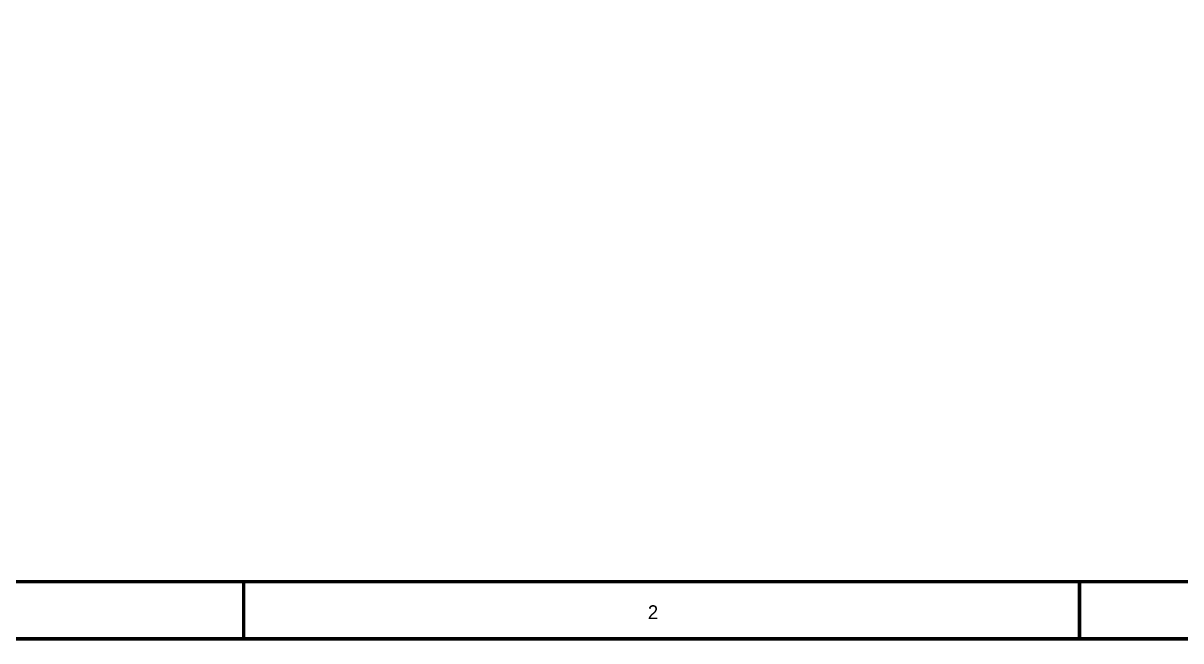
# Model space of a CAD drawing. Header units: inches. Extents: x 0 to 431, y 0 to 297.
# Drawn here: x 53.8 to 154.9, y -0.1 to 53.9 of the extents above; entities that cross this region are included whole.
import ezdxf

# ---------------------------------------------------------------- set-up
doc = ezdxf.new("R2010")
doc.units = ezdxf.units.IN
doc.layers.add('Sheet', color=255, linetype='Continuous')

msp = doc.modelspace()

# ---------------------------------------------------------------- linework, layer by layer
at = {"layer": 'Sheet'}
for points in [[(0.02, 193.04, 0.0991, 0.0991, 0), (0.02, 0, 0.0991, 0.0991, 0), (292.1, 0, 0.0991, 0.0991, 0), (292.1, 193.04, 0.0991, 0.0991, 0), (0.02, 193.04, 0.0991, 0.0991, 0), (0.02, 193.04, 0.0991, 0.0991, 0)], [(5.09, 187.95, 0.0991, 0.0991, 0), (5.09, 5.07, 0.0991, 0.0991, 0), (287.03, 5.07, 0.0991, 0.0991, 0), (287.03, 187.95, 0.0991, 0.0991, 0), (5.09, 187.95, 0.0991, 0.0991, 0), (5.09, 187.95, 0.0991, 0.0991, 0)]]:
    msp.add_lwpolyline(points, format="xyseb", close=True, dxfattribs=at)
for points in [[(414.96, 5.02, 0.3, 0.3, 0), (5.04, 5.02, 0.3, 0.3, 0)], [(73.03, 0, 0.3, 0.3, 0), (73.03, 5.07, 0.3, 0.3, 0)], [(146.05, 0, 0.3, 0.3, 0), (146.05, 5.07, 0.3, 0.3, 0)], [(419.95, 0.03, 0.3, 0.3, 0), (0.02, 0.03, 0.3, 0.3, 0)]]:
    msp.add_lwpolyline(points, format="xyseb", dxfattribs=at)

# ---------------------------------------------------------------- texts
msp.add_text('2', height=1.21, dxfattribs=at).set_placement((108.34, 1.75))

doc.saveas('drawing.dxf')
